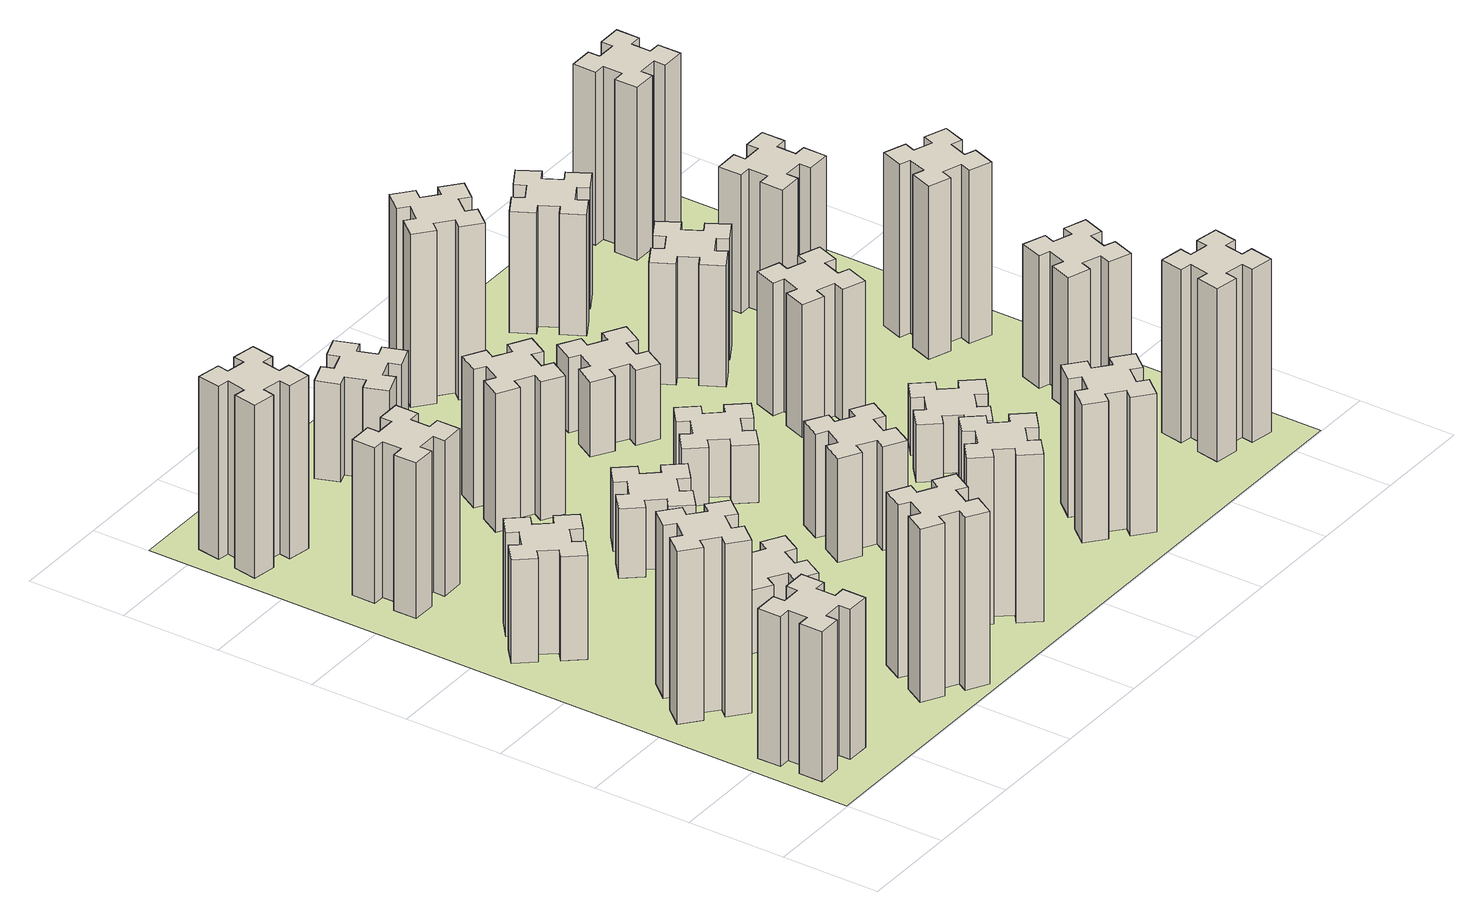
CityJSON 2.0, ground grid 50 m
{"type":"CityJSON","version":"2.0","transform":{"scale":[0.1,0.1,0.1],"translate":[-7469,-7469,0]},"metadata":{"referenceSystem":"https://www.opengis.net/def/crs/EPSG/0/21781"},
"CityObjects":{
"building1":{"type":"Building","attributes":{"class":"1000","function":"1000","usage":"1000","yearOfConstruction":2016,"roofType":"1000","measuredHeight":78,"storeysAboveGround":30,"storeysBelowGround":0},"geometry":[{"type":"Solid","lod":"1","boundaries":[[[[0,1,2,3,4,5,6,7,8,9,10,11,12,13,14,15,16,17,18,19]],[[17,16,20,21]],[[16,15,22,20]],[[15,14,23,22]],[[14,13,24,23]],[[13,12,25,24]],[[12,11,26,25]],[[11,10,27,26]],[[10,9,28,27]],[[9,8,29,28]],[[8,7,30,29]],[[7,6,31,30]],[[6,5,32,31]],[[5,4,33,32]],[[4,3,34,33]],[[3,2,35,34]],[[2,1,36,35]],[[1,0,37,36]],[[0,19,38,37]],[[19,18,39,38]],[[18,17,21,39]],[[24,25,26,27,28,29,30,31,32,33,34,35,36,37,38,39,21,20,22,23]]]]}]},
"building2":{"type":"Building","attributes":{"class":"1000","function":"1000","usage":"1000","yearOfConstruction":2016,"roofType":"1000","measuredHeight":90,"storeysAboveGround":30,"storeysBelowGround":0},"geometry":[{"type":"Solid","lod":"1","boundaries":[[[[40,41,42,43,44,45,46,47,48,49,50,51,52,53,54,55,56,57,58,59]],[[57,56,60,61]],[[56,55,62,60]],[[55,54,63,62]],[[54,53,64,63]],[[53,52,65,64]],[[52,51,66,65]],[[51,50,67,66]],[[50,49,68,67]],[[49,48,69,68]],[[48,47,70,69]],[[47,46,71,70]],[[46,45,72,71]],[[45,44,73,72]],[[44,43,74,73]],[[43,42,75,74]],[[42,41,76,75]],[[41,40,77,76]],[[40,59,78,77]],[[59,58,79,78]],[[58,57,61,79]],[[64,65,66,67,68,69,70,71,72,73,74,75,76,77,78,79,61,60,62,63]]]]}]},
"building3":{"type":"Building","attributes":{"class":"1000","function":"1000","usage":"1000","yearOfConstruction":2016,"roofType":"1000","measuredHeight":54,"storeysAboveGround":30,"storeysBelowGround":0},"geometry":[{"type":"Solid","lod":"1","boundaries":[[[[80,81,82,83,84,85,86,87,88,89,90,91,92,93,94,95,96,97,98,99]],[[97,96,100,101]],[[96,95,102,100]],[[95,94,103,102]],[[94,93,104,103]],[[93,92,105,104]],[[92,91,106,105]],[[91,90,107,106]],[[90,89,108,107]],[[89,88,109,108]],[[88,87,110,109]],[[87,86,111,110]],[[86,85,112,111]],[[85,84,113,112]],[[84,83,114,113]],[[83,82,115,114]],[[82,81,116,115]],[[81,80,117,116]],[[80,99,118,117]],[[99,98,119,118]],[[98,97,101,119]],[[104,105,106,107,108,109,110,111,112,113,114,115,116,117,118,119,101,100,102,103]]]]}]},
"building4":{"type":"Building","attributes":{"class":"1000","function":"1000","usage":"1000","yearOfConstruction":2016,"roofType":"1000","measuredHeight":81,"storeysAboveGround":30,"storeysBelowGround":0},"geometry":[{"type":"Solid","lod":"1","boundaries":[[[[120,121,122,123,124,125,126,127,128,129,130,131,132,133,134,135,136,137,138,139]],[[137,136,140,141]],[[136,135,142,140]],[[135,134,143,142]],[[134,133,144,143]],[[133,132,145,144]],[[132,131,146,145]],[[131,130,147,146]],[[130,129,148,147]],[[129,128,149,148]],[[128,127,150,149]],[[127,126,151,150]],[[126,125,152,151]],[[125,124,153,152]],[[124,123,154,153]],[[123,122,155,154]],[[122,121,156,155]],[[121,120,157,156]],[[120,139,158,157]],[[139,138,159,158]],[[138,137,141,159]],[[144,145,146,147,148,149,150,151,152,153,154,155,156,157,158,159,141,140,142,143]]]]}]},
"building5":{"type":"Building","attributes":{"class":"1000","function":"1000","usage":"1000","yearOfConstruction":2016,"roofType":"1000","measuredHeight":90,"storeysAboveGround":30,"storeysBelowGround":0},"geometry":[{"type":"Solid","lod":"1","boundaries":[[[[160,161,162,163,164,165,166,167,168,169,170,171,172,173,174,175,176,177,178,179]],[[177,176,180,181]],[[176,175,182,180]],[[175,174,183,182]],[[174,173,184,183]],[[173,172,185,184]],[[172,171,186,185]],[[171,170,187,186]],[[170,169,188,187]],[[169,168,189,188]],[[168,167,190,189]],[[167,166,191,190]],[[166,165,192,191]],[[165,164,193,192]],[[164,163,194,193]],[[163,162,195,194]],[[162,161,196,195]],[[161,160,197,196]],[[160,179,198,197]],[[179,178,199,198]],[[178,177,181,199]],[[184,185,186,187,188,189,190,191,192,193,194,195,196,197,198,199,181,180,182,183]]]]}]},
"building6":{"type":"Building","attributes":{"class":"1000","function":"1000","usage":"1000","yearOfConstruction":2016,"roofType":"1000","measuredHeight":90,"storeysAboveGround":30,"storeysBelowGround":0},"geometry":[{"type":"Solid","lod":"1","boundaries":[[[[200,201,202,203,204,205,206,207,208,209,210,211,212,213,214,215,216,217,218,219]],[[217,216,220,221]],[[216,215,222,220]],[[215,214,223,222]],[[214,213,224,223]],[[213,212,225,224]],[[212,211,226,225]],[[211,210,227,226]],[[210,209,228,227]],[[209,208,229,228]],[[208,207,230,229]],[[207,206,231,230]],[[206,205,232,231]],[[205,204,233,232]],[[204,203,234,233]],[[203,202,235,234]],[[202,201,236,235]],[[201,200,237,236]],[[200,219,238,237]],[[219,218,239,238]],[[218,217,221,239]],[[224,225,226,227,228,229,230,231,232,233,234,235,236,237,238,239,221,220,222,223]]]]}]},
"building7":{"type":"Building","attributes":{"class":"1000","function":"1000","usage":"1000","yearOfConstruction":2016,"roofType":"1000","measuredHeight":33,"storeysAboveGround":30,"storeysBelowGround":0},"geometry":[{"type":"Solid","lod":"1","boundaries":[[[[240,241,242,243,244,245,246,247,248,249,250,251,252,253,254,255,256,257,258,259]],[[257,256,260,261]],[[256,255,262,260]],[[255,254,263,262]],[[254,253,264,263]],[[253,252,265,264]],[[252,251,266,265]],[[251,250,267,266]],[[250,249,268,267]],[[249,248,269,268]],[[248,247,270,269]],[[247,246,271,270]],[[246,245,272,271]],[[245,244,273,272]],[[244,243,274,273]],[[243,242,275,274]],[[242,241,276,275]],[[241,240,277,276]],[[240,259,278,277]],[[259,258,279,278]],[[258,257,261,279]],[[264,265,266,267,268,269,270,271,272,273,274,275,276,277,278,279,261,260,262,263]]]]}]},
"building8":{"type":"Building","attributes":{"class":"1000","function":"1000","usage":"1000","yearOfConstruction":2016,"roofType":"1000","measuredHeight":36,"storeysAboveGround":30,"storeysBelowGround":0},"geometry":[{"type":"Solid","lod":"1","boundaries":[[[[280,281,282,283,284,285,286,287,288,289,290,291,292,293,294,295,296,297,298,299]],[[297,296,300,301]],[[296,295,302,300]],[[295,294,303,302]],[[294,293,304,303]],[[293,292,305,304]],[[292,291,306,305]],[[291,290,307,306]],[[290,289,308,307]],[[289,288,309,308]],[[288,287,310,309]],[[287,286,311,310]],[[286,285,312,311]],[[285,284,313,312]],[[284,283,314,313]],[[283,282,315,314]],[[282,281,316,315]],[[281,280,317,316]],[[280,299,318,317]],[[299,298,319,318]],[[298,297,301,319]],[[304,305,306,307,308,309,310,311,312,313,314,315,316,317,318,319,301,300,302,303]]]]}]},
"building9":{"type":"Building","attributes":{"class":"1000","function":"1000","usage":"1000","yearOfConstruction":2016,"roofType":"1000","measuredHeight":87,"storeysAboveGround":30,"storeysBelowGround":0},"geometry":[{"type":"Solid","lod":"1","boundaries":[[[[320,321,322,323,324,325,326,327,328,329,330,331,332,333,334,335,336,337,338,339]],[[337,336,340,341]],[[336,335,342,340]],[[335,334,343,342]],[[334,333,344,343]],[[333,332,345,344]],[[332,331,346,345]],[[331,330,347,346]],[[330,329,348,347]],[[329,328,349,348]],[[328,327,350,349]],[[327,326,351,350]],[[326,325,352,351]],[[325,324,353,352]],[[324,323,354,353]],[[323,322,355,354]],[[322,321,356,355]],[[321,320,357,356]],[[320,339,358,357]],[[339,338,359,358]],[[338,337,341,359]],[[344,345,346,347,348,349,350,351,352,353,354,355,356,357,358,359,341,340,342,343]]]]}]},
"building10":{"type":"Building","attributes":{"class":"1000","function":"1000","usage":"1000","yearOfConstruction":2016,"roofType":"1000","measuredHeight":72,"storeysAboveGround":30,"storeysBelowGround":0},"geometry":[{"type":"Solid","lod":"1","boundaries":[[[[360,361,362,363,364,365,366,367,368,369,370,371,372,373,374,375,376,377,378,379]],[[377,376,380,381]],[[376,375,382,380]],[[375,374,383,382]],[[374,373,384,383]],[[373,372,385,384]],[[372,371,386,385]],[[371,370,387,386]],[[370,369,388,387]],[[369,368,389,388]],[[368,367,390,389]],[[367,366,391,390]],[[366,365,392,391]],[[365,364,393,392]],[[364,363,394,393]],[[363,362,395,394]],[[362,361,396,395]],[[361,360,397,396]],[[360,379,398,397]],[[379,378,399,398]],[[378,377,381,399]],[[384,385,386,387,388,389,390,391,392,393,394,395,396,397,398,399,381,380,382,383]]]]}]},
"building11":{"type":"Building","attributes":{"class":"1000","function":"1000","usage":"1000","yearOfConstruction":2016,"roofType":"1000","measuredHeight":51,"storeysAboveGround":30,"storeysBelowGround":0},"geometry":[{"type":"Solid","lod":"1","boundaries":[[[[400,401,402,403,404,405,406,407,408,409,410,411,412,413,414,415,416,417,418,419]],[[417,416,420,421]],[[416,415,422,420]],[[415,414,423,422]],[[414,413,424,423]],[[413,412,425,424]],[[412,411,426,425]],[[411,410,427,426]],[[410,409,428,427]],[[409,408,429,428]],[[408,407,430,429]],[[407,406,431,430]],[[406,405,432,431]],[[405,404,433,432]],[[404,403,434,433]],[[403,402,435,434]],[[402,401,436,435]],[[401,400,437,436]],[[400,419,438,437]],[[419,418,439,438]],[[418,417,421,439]],[[424,425,426,427,428,429,430,431,432,433,434,435,436,437,438,439,421,420,422,423]]]]}]},
"building12":{"type":"Building","attributes":{"class":"1000","function":"1000","usage":"1000","yearOfConstruction":2016,"roofType":"1000","measuredHeight":54,"storeysAboveGround":30,"storeysBelowGround":0},"geometry":[{"type":"Solid","lod":"1","boundaries":[[[[440,441,442,443,444,445,446,447,448,449,450,451,452,453,454,455,456,457,458,459]],[[457,456,460,461]],[[456,455,462,460]],[[455,454,463,462]],[[454,453,464,463]],[[453,452,465,464]],[[452,451,466,465]],[[451,450,467,466]],[[450,449,468,467]],[[449,448,469,468]],[[448,447,470,469]],[[447,446,471,470]],[[446,445,472,471]],[[445,444,473,472]],[[444,443,474,473]],[[443,442,475,474]],[[442,441,476,475]],[[441,440,477,476]],[[440,459,478,477]],[[459,458,479,478]],[[458,457,461,479]],[[464,465,466,467,468,469,470,471,472,473,474,475,476,477,478,479,461,460,462,463]]]]}]},
"building13":{"type":"Building","attributes":{"class":"1000","function":"1000","usage":"1000","yearOfConstruction":2016,"roofType":"1000","measuredHeight":30,"storeysAboveGround":30,"storeysBelowGround":0},"geometry":[{"type":"Solid","lod":"1","boundaries":[[[[480,481,482,483,484,485,486,487,488,489,490,491,492,493,494,495,496,497,498,499]],[[497,496,500,501]],[[496,495,502,500]],[[495,494,503,502]],[[494,493,504,503]],[[493,492,505,504]],[[492,491,506,505]],[[491,490,507,506]],[[490,489,508,507]],[[489,488,509,508]],[[488,487,510,509]],[[487,486,511,510]],[[486,485,512,511]],[[485,484,513,512]],[[484,483,514,513]],[[483,482,515,514]],[[482,481,516,515]],[[481,480,517,516]],[[480,499,518,517]],[[499,498,519,518]],[[498,497,501,519]],[[504,505,506,507,508,509,510,511,512,513,514,515,516,517,518,519,501,500,502,503]]]]}]},
"building14":{"type":"Building","attributes":{"class":"1000","function":"1000","usage":"1000","yearOfConstruction":2016,"roofType":"1000","measuredHeight":72,"storeysAboveGround":30,"storeysBelowGround":0},"geometry":[{"type":"Solid","lod":"1","boundaries":[[[[520,521,522,523,524,525,526,527,528,529,530,531,532,533,534,535,536,537,538,539]],[[537,536,540,541]],[[536,535,542,540]],[[535,534,543,542]],[[534,533,544,543]],[[533,532,545,544]],[[532,531,546,545]],[[531,530,547,546]],[[530,529,548,547]],[[529,528,549,548]],[[528,527,550,549]],[[527,526,551,550]],[[526,525,552,551]],[[525,524,553,552]],[[524,523,554,553]],[[523,522,555,554]],[[522,521,556,555]],[[521,520,557,556]],[[520,539,558,557]],[[539,538,559,558]],[[538,537,541,559]],[[544,545,546,547,548,549,550,551,552,553,554,555,556,557,558,559,541,540,542,543]]]]}]},
"building15":{"type":"Building","attributes":{"class":"1000","function":"1000","usage":"1000","yearOfConstruction":2016,"roofType":"1000","measuredHeight":39,"storeysAboveGround":30,"storeysBelowGround":0},"geometry":[{"type":"Solid","lod":"1","boundaries":[[[[560,561,562,563,564,565,566,567,568,569,570,571,572,573,574,575,576,577,578,579]],[[577,576,580,581]],[[576,575,582,580]],[[575,574,583,582]],[[574,573,584,583]],[[573,572,585,584]],[[572,571,586,585]],[[571,570,587,586]],[[570,569,588,587]],[[569,568,589,588]],[[568,567,590,589]],[[567,566,591,590]],[[566,565,592,591]],[[565,564,593,592]],[[564,563,594,593]],[[563,562,595,594]],[[562,561,596,595]],[[561,560,597,596]],[[560,579,598,597]],[[579,578,599,598]],[[578,577,581,599]],[[584,585,586,587,588,589,590,591,592,593,594,595,596,597,598,599,581,580,582,583]]]]}]},
"building16":{"type":"Building","attributes":{"class":"1000","function":"1000","usage":"1000","yearOfConstruction":2016,"roofType":"1000","measuredHeight":90,"storeysAboveGround":30,"storeysBelowGround":0},"geometry":[{"type":"Solid","lod":"1","boundaries":[[[[600,601,602,603,604,605,606,607,608,609,610,611,612,613,614,615,616,617,618,619]],[[617,616,620,621]],[[616,615,622,620]],[[615,614,623,622]],[[614,613,624,623]],[[613,612,625,624]],[[612,611,626,625]],[[611,610,627,626]],[[610,609,628,627]],[[609,608,629,628]],[[608,607,630,629]],[[607,606,631,630]],[[606,605,632,631]],[[605,604,633,632]],[[604,603,634,633]],[[603,602,635,634]],[[602,601,636,635]],[[601,600,637,636]],[[600,619,638,637]],[[619,618,639,638]],[[618,617,621,639]],[[624,625,626,627,628,629,630,631,632,633,634,635,636,637,638,639,621,620,622,623]]]]}]},
"building17":{"type":"Building","attributes":{"class":"1000","function":"1000","usage":"1000","yearOfConstruction":2016,"roofType":"1000","measuredHeight":30,"storeysAboveGround":30,"storeysBelowGround":0},"geometry":[{"type":"Solid","lod":"1","boundaries":[[[[640,641,642,643,644,645,646,647,648,649,650,651,652,653,654,655,656,657,658,659]],[[657,656,660,661]],[[656,655,662,660]],[[655,654,663,662]],[[654,653,664,663]],[[653,652,665,664]],[[652,651,666,665]],[[651,650,667,666]],[[650,649,668,667]],[[649,648,669,668]],[[648,647,670,669]],[[647,646,671,670]],[[646,645,672,671]],[[645,644,673,672]],[[644,643,674,673]],[[643,642,675,674]],[[642,641,676,675]],[[641,640,677,676]],[[640,659,678,677]],[[659,658,679,678]],[[658,657,661,679]],[[664,665,666,667,668,669,670,671,672,673,674,675,676,677,678,679,661,660,662,663]]]]}]},
"building18":{"type":"Building","attributes":{"class":"1000","function":"1000","usage":"1000","yearOfConstruction":2016,"roofType":"1000","measuredHeight":69,"storeysAboveGround":30,"storeysBelowGround":0},"geometry":[{"type":"Solid","lod":"1","boundaries":[[[[680,681,682,683,684,685,686,687,688,689,690,691,692,693,694,695,696,697,698,699]],[[697,696,700,701]],[[696,695,702,700]],[[695,694,703,702]],[[694,693,704,703]],[[693,692,705,704]],[[692,691,706,705]],[[691,690,707,706]],[[690,689,708,707]],[[689,688,709,708]],[[688,687,710,709]],[[687,686,711,710]],[[686,685,712,711]],[[685,684,713,712]],[[684,683,714,713]],[[683,682,715,714]],[[682,681,716,715]],[[681,680,717,716]],[[680,699,718,717]],[[699,698,719,718]],[[698,697,701,719]],[[704,705,706,707,708,709,710,711,712,713,714,715,716,717,718,719,701,700,702,703]]]]}]},
"building19":{"type":"Building","attributes":{"class":"1000","function":"1000","usage":"1000","yearOfConstruction":2016,"roofType":"1000","measuredHeight":63,"storeysAboveGround":30,"storeysBelowGround":0},"geometry":[{"type":"Solid","lod":"1","boundaries":[[[[720,721,722,723,724,725,726,727,728,729,730,731,732,733,734,735,736,737,738,739]],[[737,736,740,741]],[[736,735,742,740]],[[735,734,743,742]],[[734,733,744,743]],[[733,732,745,744]],[[732,731,746,745]],[[731,730,747,746]],[[730,729,748,747]],[[729,728,749,748]],[[728,727,750,749]],[[727,726,751,750]],[[726,725,752,751]],[[725,724,753,752]],[[724,723,754,753]],[[723,722,755,754]],[[722,721,756,755]],[[721,720,757,756]],[[720,739,758,757]],[[739,738,759,758]],[[738,737,741,759]],[[744,745,746,747,748,749,750,751,752,753,754,755,756,757,758,759,741,740,742,743]]]]}]},
"building20":{"type":"Building","attributes":{"class":"1000","function":"1000","usage":"1000","yearOfConstruction":2016,"roofType":"1000","measuredHeight":90,"storeysAboveGround":30,"storeysBelowGround":0},"geometry":[{"type":"Solid","lod":"1","boundaries":[[[[760,761,762,763,764,765,766,767,768,769,770,771,772,773,774,775,776,777,778,779]],[[777,776,780,781]],[[776,775,782,780]],[[775,774,783,782]],[[774,773,784,783]],[[773,772,785,784]],[[772,771,786,785]],[[771,770,787,786]],[[770,769,788,787]],[[769,768,789,788]],[[768,767,790,789]],[[767,766,791,790]],[[766,765,792,791]],[[765,764,793,792]],[[764,763,794,793]],[[763,762,795,794]],[[762,761,796,795]],[[761,760,797,796]],[[760,779,798,797]],[[779,778,799,798]],[[778,777,781,799]],[[784,785,786,787,788,789,790,791,792,793,794,795,796,797,798,799,781,780,782,783]]]]}]},
"building21":{"type":"Building","attributes":{"class":"1000","function":"1000","usage":"1000","yearOfConstruction":2016,"roofType":"1000","measuredHeight":63,"storeysAboveGround":30,"storeysBelowGround":0},"geometry":[{"type":"Solid","lod":"1","boundaries":[[[[800,801,802,803,804,805,806,807,808,809,810,811,812,813,814,815,816,817,818,819]],[[817,816,820,821]],[[816,815,822,820]],[[815,814,823,822]],[[814,813,824,823]],[[813,812,825,824]],[[812,811,826,825]],[[811,810,827,826]],[[810,809,828,827]],[[809,808,829,828]],[[808,807,830,829]],[[807,806,831,830]],[[806,805,832,831]],[[805,804,833,832]],[[804,803,834,833]],[[803,802,835,834]],[[802,801,836,835]],[[801,800,837,836]],[[800,819,838,837]],[[819,818,839,838]],[[818,817,821,839]],[[824,825,826,827,828,829,830,831,832,833,834,835,836,837,838,839,821,820,822,823]]]]}]},
"building22":{"type":"Building","attributes":{"class":"1000","function":"1000","usage":"1000","yearOfConstruction":2016,"roofType":"1000","measuredHeight":69,"storeysAboveGround":30,"storeysBelowGround":0},"geometry":[{"type":"Solid","lod":"1","boundaries":[[[[840,841,842,843,844,845,846,847,848,849,850,851,852,853,854,855,856,857,858,859]],[[857,856,860,861]],[[856,855,862,860]],[[855,854,863,862]],[[854,853,864,863]],[[853,852,865,864]],[[852,851,866,865]],[[851,850,867,866]],[[850,849,868,867]],[[849,848,869,868]],[[848,847,870,869]],[[847,846,871,870]],[[846,845,872,871]],[[845,844,873,872]],[[844,843,874,873]],[[843,842,875,874]],[[842,841,876,875]],[[841,840,877,876]],[[840,859,878,877]],[[859,858,879,878]],[[858,857,861,879]],[[864,865,866,867,868,869,870,871,872,873,874,875,876,877,878,879,861,860,862,863]]]]}]},
"building23":{"type":"Building","attributes":{"class":"1000","function":"1000","usage":"1000","yearOfConstruction":2016,"roofType":"1000","measuredHeight":90,"storeysAboveGround":30,"storeysBelowGround":0},"geometry":[{"type":"Solid","lod":"1","boundaries":[[[[880,881,882,883,884,885,886,887,888,889,890,891,892,893,894,895,896,897,898,899]],[[897,896,900,901]],[[896,895,902,900]],[[895,894,903,902]],[[894,893,904,903]],[[893,892,905,904]],[[892,891,906,905]],[[891,890,907,906]],[[890,889,908,907]],[[889,888,909,908]],[[888,887,910,909]],[[887,886,911,910]],[[886,885,912,911]],[[885,884,913,912]],[[884,883,914,913]],[[883,882,915,914]],[[882,881,916,915]],[[881,880,917,916]],[[880,899,918,917]],[[899,898,919,918]],[[898,897,901,919]],[[904,905,906,907,908,909,910,911,912,913,914,915,916,917,918,919,901,900,902,903]]]]}]},
"building24":{"type":"Building","attributes":{"class":"1000","function":"1000","usage":"1000","yearOfConstruction":2016,"roofType":"1000","measuredHeight":72,"storeysAboveGround":30,"storeysBelowGround":0},"geometry":[{"type":"Solid","lod":"1","boundaries":[[[[920,921,922,923,924,925,926,927,928,929,930,931,932,933,934,935,936,937,938,939]],[[937,936,940,941]],[[936,935,942,940]],[[935,934,943,942]],[[934,933,944,943]],[[933,932,945,944]],[[932,931,946,945]],[[931,930,947,946]],[[930,929,948,947]],[[929,928,949,948]],[[928,927,950,949]],[[927,926,951,950]],[[926,925,952,951]],[[925,924,953,952]],[[924,923,954,953]],[[923,922,955,954]],[[922,921,956,955]],[[921,920,957,956]],[[920,939,958,957]],[[939,938,959,958]],[[938,937,941,959]],[[944,945,946,947,948,949,950,951,952,953,954,955,956,957,958,959,941,940,942,943]]]]}]},
"building25":{"type":"Building","attributes":{"class":"1000","function":"1000","usage":"1000","yearOfConstruction":2016,"roofType":"1000","measuredHeight":90,"storeysAboveGround":30,"storeysBelowGround":0},"geometry":[{"type":"Solid","lod":"1","boundaries":[[[[960,961,962,963,964,965,966,967,968,969,970,971,972,973,974,975,976,977,978,979]],[[977,976,980,981]],[[976,975,982,980]],[[975,974,983,982]],[[974,973,984,983]],[[973,972,985,984]],[[972,971,986,985]],[[971,970,987,986]],[[970,969,988,987]],[[969,968,989,988]],[[968,967,990,989]],[[967,966,991,990]],[[966,965,992,991]],[[965,964,993,992]],[[964,963,994,993]],[[963,962,995,994]],[[962,961,996,995]],[[961,960,997,996]],[[960,979,998,997]],[[979,978,999,998]],[[978,977,981,999]],[[984,985,986,987,988,989,990,991,992,993,994,995,996,997,998,999,981,980,982,983]]]]}]},
"landuse1":{"type":"LandUse","attributes":{"name":"plot1","function":"1010"},"geometry":[{"type":"MultiSurface","lod":"1","boundaries":[[[1000,1001,1002,1003]]]}]}
},
"vertices":[
[165,425,0],[165,325,0],[105,325,0],[105,205,0],[225,205,0],[225,265,0],[325,265,0],[325,205,0],[445,205,0],[445,325,0],[385,325,0],[385,425,0],[445,425,0],[445,545,0],[325,545,0],[325,485,0],[225,485,0],[225,545,0],[105,545,0],[105,425,0],[225,485,780],[225,545,780],[325,485,780],[325,545,780],[445,545,780],[445,425,780],[385,425,780],[385,325,780],[445,325,780],[445,205,780],[325,205,780],[325,265,780],[225,265,780],[225,205,780],[105,205,780],[105,325,780],[165,325,780],[165,425,780],[105,425,780],[105,545,780],
[484,1067,0],[408,1132,0],[446,1178,0],[354,1255,0],[277,1163,0],[323,1124,0],[259,1048,0],[213,1086,0],[136,994,0],[228,917,0],[266,963,0],[343,899,0],[304,853,0],[396,776,0],[473,868,0],[427,906,0],[492,983,0],[538,944,0],[615,1036,0],[523,1113,0],[492,983,900],[538,944,900],[427,906,900],[473,868,900],[396,776,900],[304,853,900],[343,899,900],[266,963,900],[228,917,900],[136,994,900],[213,1086,900],[259,1048,900],[323,1124,900],[277,1163,900],[354,1255,900],[446,1178,900],[408,1132,900],[484,1067,900],[523,1113,900],[615,1036,900],
[492,1888,0],[427,1964,0],[473,2003,0],[396,2095,0],[304,2018,0],[343,1972,0],[266,1907,0],[228,1953,0],[136,1876,0],[213,1784,0],[259,1823,0],[323,1746,0],[277,1708,0],[354,1616,0],[446,1693,0],[408,1739,0],[484,1803,0],[523,1757,0],[615,1834,0],[538,1926,0],[484,1803,540],[523,1757,540],[408,1739,540],[446,1693,540],[354,1616,540],[277,1708,540],[323,1746,540],[259,1823,540],[213,1784,540],[136,1876,540],[228,1953,540],[266,1907,540],[343,1972,540],[304,2018,540],[396,2095,540],[473,2003,540],[427,1964,540],[492,1888,540],[538,1926,540],[615,1834,540],
[485,2545,0],[485,2645,0],[545,2645,0],[545,2765,0],[425,2765,0],[425,2705,0],[325,2705,0],[325,2765,0],[205,2765,0],[205,2645,0],[265,2645,0],[265,2545,0],[205,2545,0],[205,2425,0],[325,2425,0],[325,2485,0],[425,2485,0],[425,2425,0],[545,2425,0],[545,2545,0],[425,2485,810],[425,2425,810],[325,2485,810],[325,2425,810],[205,2425,810],[205,2545,810],[265,2545,810],[265,2645,810],[205,2645,810],[205,2765,810],[325,2765,810],[325,2705,810],[425,2705,810],[425,2765,810],[545,2765,810],[545,2645,810],[485,2645,810],[485,2545,810],[545,2545,810],[545,2425,810],
[1214,346,0],[1127,396,0],[1157,448,0],[1053,508,0],[993,404,0],[1045,374,0],[995,287,0],[943,317,0],[883,213,0],[987,153,0],[1017,205,0],[1104,155,0],[1074,103,0],[1178,43,0],[1238,147,0],[1186,177,0],[1236,264,0],[1288,234,0],[1348,338,0],[1244,398,0],[1236,264,900],[1288,234,900],[1186,177,900],[1238,147,900],[1178,43,900],[1074,103,900],[1104,155,900],[1017,205,900],[987,153,900],[883,213,900],[943,317,900],[995,287,900],[1045,374,900],[993,404,900],[1053,508,900],[1157,448,900],[1127,396,900],[1214,346,900],[1244,398,900],[1348,338,900],
[207,3236,0],[305,3218,0],[295,3159,0],[413,3138,0],[434,3257,0],[375,3267,0],[392,3365,0],[451,3355,0],[472,3473,0],[354,3494,0],[344,3435,0],[245,3452,0],[256,3511,0],[137,3532,0],[117,3414,0],[176,3404,0],[158,3305,0],[99,3316,0],[78,3197,0],[197,3177,0],[158,3305,900],[99,3316,900],[176,3404,900],[117,3414,900],[137,3532,900],[256,3511,900],[245,3452,900],[344,3435,900],[354,3494,900],[472,3473,900],[451,3355,900],[392,3365,900],[375,3267,900],[434,3257,900],[413,3138,900],[295,3159,900],[305,3218,900],[207,3236,900],[197,3177,900],[78,3197,900],
[1086,1017,0],[1136,1104,0],[1188,1074,0],[1248,1178,0],[1144,1238,0],[1114,1186,0],[1027,1236,0],[1057,1288,0],[953,1348,0],[893,1244,0],[945,1214,0],[895,1127,0],[843,1157,0],[783,1053,0],[887,993,0],[917,1045,0],[1004,995,0],[974,943,0],[1078,883,0],[1138,987,0],[1004,995,330],[974,943,330],[917,1045,330],[887,993,330],[783,1053,330],[843,1157,330],[895,1127,330],[945,1214,330],[893,1244,330],[953,1348,330],[1057,1288,330],[1027,1236,330],[1114,1186,330],[1144,1238,330],[1248,1178,330],[1188,1074,330],[1136,1104,330],[1086,1017,330],[1138,987,330],[1078,883,330],
[1183,1972,0],[1106,1907,0],[1068,1953,0],[976,1876,0],[1053,1784,0],[1099,1823,0],[1163,1746,0],[1117,1708,0],[1194,1616,0],[1286,1693,0],[1248,1739,0],[1324,1803,0],[1363,1757,0],[1455,1834,0],[1378,1926,0],[1332,1888,0],[1267,1964,0],[1313,2003,0],[1236,2095,0],[1144,2018,0],[1267,1964,360],[1313,2003,360],[1332,1888,360],[1378,1926,360],[1455,1834,360],[1363,1757,360],[1324,1803,360],[1248,1739,360],[1286,1693,360],[1194,1616,360],[1117,1708,360],[1163,1746,360],[1099,1823,360],[1053,1784,360],[976,1876,360],[1068,1953,360],[1106,1907,360],[1183,1972,360],[1144,2018,360],[1236,2095,360],
[1639,343,0],[1703,266,0],[1657,228,0],[1734,136,0],[1826,213,0],[1788,259,0],[1864,323,0],[1903,277,0],[1995,354,0],[1918,446,0],[1872,408,0],[1807,484,0],[1853,523,0],[1776,615,0],[1684,538,0],[1723,492,0],[1646,427,0],[1608,473,0],[1516,396,0],[1593,304,0],[1646,427,870],[1608,473,870],[1723,492,870],[1684,538,870],[1776,615,870],[1853,523,870],[1807,484,870],[1872,408,870],[1918,446,870],[1995,354,870],[1903,277,870],[1864,323,870],[1788,259,870],[1826,213,870],[1734,136,870],[1657,228,870],[1703,266,870],[1639,343,870],[1593,304,870],[1516,396,870],
[1314,2666,0],[1227,2716,0],[1257,2768,0],[1153,2828,0],[1093,2724,0],[1145,2694,0],[1095,2607,0],[1043,2637,0],[983,2533,0],[1087,2473,0],[1117,2525,0],[1204,2475,0],[1174,2423,0],[1278,2363,0],[1338,2467,0],[1286,2497,0],[1336,2584,0],[1388,2554,0],[1448,2658,0],[1344,2718,0],[1336,2584,720],[1388,2554,720],[1286,2497,720],[1338,2467,720],[1278,2363,720],[1174,2423,720],[1204,2475,720],[1117,2525,720],[1087,2473,720],[983,2533,720],[1043,2637,720],[1095,2607,720],[1145,2694,720],[1093,2724,720],[1153,2828,720],[1257,2768,720],[1227,2716,720],[1314,2666,720],[1344,2718,720],[1448,2658,720],
[1125,3456,0],[1031,3422,0],[1010,3478,0],[897,3437,0],[939,3324,0],[995,3345,0],[1029,3251,0],[973,3230,0],[1014,3117,0],[1127,3159,0],[1106,3215,0],[1200,3249,0],[1220,3193,0],[1333,3234,0],[1292,3347,0],[1236,3326,0],[1202,3420,0],[1258,3440,0],[1217,3553,0],[1104,3512,0],[1202,3420,510],[1258,3440,510],[1236,3326,510],[1292,3347,510],[1333,3234,510],[1220,3193,510],[1200,3249,510],[1106,3215,510],[1127,3159,510],[1014,3117,510],[973,3230,510],[1029,3251,510],[995,3345,510],[939,3324,510],[897,3437,510],[1010,3478,510],[1031,3422,510],[1125,3456,510],[1104,3512,510],[1217,3553,510],
[1954,1286,0],[1867,1336,0],[1897,1388,0],[1793,1448,0],[1733,1344,0],[1785,1314,0],[1735,1227,0],[1683,1257,0],[1623,1153,0],[1727,1093,0],[1757,1145,0],[1844,1095,0],[1814,1043,0],[1918,983,0],[1978,1087,0],[1926,1117,0],[1976,1204,0],[2028,1174,0],[2088,1278,0],[1984,1338,0],[1976,1204,540],[2028,1174,540],[1926,1117,540],[1978,1087,540],[1918,983,540],[1814,1043,540],[1844,1095,540],[1757,1145,540],[1727,1093,540],[1623,1153,540],[1683,1257,540],[1735,1227,540],[1785,1314,540],[1733,1344,540],[1793,1448,540],[1897,1388,540],[1867,1336,540],[1954,1286,540],[1984,1338,540],[2088,1278,540],
[1972,1988,0],[1907,2064,0],[1953,2103,0],[1876,2195,0],[1784,2118,0],[1823,2072,0],[1746,2007,0],[1708,2053,0],[1616,1976,0],[1693,1884,0],[1739,1923,0],[1803,1846,0],[1757,1808,0],[1834,1716,0],[1926,1793,0],[1888,1839,0],[1964,1903,0],[2003,1857,0],[2095,1934,0],[2018,2026,0],[1964,1903,300],[2003,1857,300],[1888,1839,300],[1926,1793,300],[1834,1716,300],[1757,1808,300],[1803,1846,300],[1739,1923,300],[1693,1884,300],[1616,1976,300],[1708,2053,300],[1746,2007,300],[1823,2072,300],[1784,2118,300],[1876,2195,300],[1953,2103,300],[1907,2064,300],[1972,1988,300],[2018,2026,300],[2095,1934,300],
[2486,323,0],[2563,259,0],[2524,213,0],[2616,136,0],[2693,228,0],[2647,266,0],[2712,343,0],[2758,304,0],[2835,396,0],[2743,473,0],[2704,427,0],[2628,492,0],[2666,538,0],[2574,615,0],[2497,523,0],[2543,484,0],[2479,408,0],[2433,446,0],[2356,354,0],[2448,277,0],[2479,408,720],[2433,446,720],[2543,484,720],[2497,523,720],[2574,615,720],[2666,538,720],[2628,492,720],[2704,427,720],[2743,473,720],[2835,396,720],[2758,304,720],[2712,343,720],[2647,266,720],[2693,228,720],[2616,136,720],[2524,213,720],[2563,259,720],[2486,323,720],[2448,277,720],[2356,354,720],
[2026,2497,0],[2076,2584,0],[2128,2554,0],[2188,2658,0],[2084,2718,0],[2054,2666,0],[1967,2716,0],[1997,2768,0],[1893,2828,0],[1833,2724,0],[1885,2694,0],[1835,2607,0],[1783,2637,0],[1723,2533,0],[1827,2473,0],[1857,2525,0],[1944,2475,0],[1914,2423,0],[2018,2363,0],[2078,2467,0],[1944,2475,390],[1914,2423,390],[1857,2525,390],[1827,2473,390],[1723,2533,390],[1783,2637,390],[1835,2607,390],[1885,2694,390],[1833,2724,390],[1893,2828,390],[1997,2768,390],[1967,2716,390],[2054,2666,390],[2084,2718,390],[2188,2658,390],[2128,2554,390],[2076,2584,390],[2026,2497,390],[2078,2467,390],[2018,2363,390],
[1746,3383,0],[1823,3319,0],[1784,3273,0],[1876,3196,0],[1953,3288,0],[1907,3326,0],[1972,3403,0],[2018,3364,0],[2095,3456,0],[2003,3533,0],[1964,3487,0],[1888,3552,0],[1926,3598,0],[1834,3675,0],[1757,3583,0],[1803,3544,0],[1739,3468,0],[1693,3506,0],[1616,3414,0],[1708,3337,0],[1739,3468,900],[1693,3506,900],[1803,3544,900],[1757,3583,900],[1834,3675,900],[1926,3598,900],[1888,3552,900],[1964,3487,900],[2003,3533,900],[2095,3456,900],[2018,3364,900],[1972,3403,900],[1907,3326,900],[1953,3288,900],[1876,3196,900],[1784,3273,900],[1823,3319,900],[1746,3383,900],[1708,3337,900],[1616,3414,900],
[2628,1099,0],[2704,1163,0],[2743,1117,0],[2835,1194,0],[2758,1286,0],[2712,1248,0],[2647,1324,0],[2693,1363,0],[2616,1455,0],[2524,1378,0],[2563,1332,0],[2486,1267,0],[2448,1313,0],[2356,1236,0],[2433,1144,0],[2479,1183,0],[2543,1106,0],[2497,1068,0],[2574,976,0],[2666,1053,0],[2543,1106,300],[2497,1068,300],[2479,1183,300],[2433,1144,300],[2356,1236,300],[2448,1313,300],[2486,1267,300],[2563,1332,300],[2524,1378,300],[2616,1455,300],[2693,1363,300],[2647,1324,300],[2712,1248,300],[2758,1286,300],[2835,1194,300],[2743,1117,300],[2704,1163,300],[2628,1099,300],[2666,1053,300],[2574,976,300],
[2682,1871,0],[2716,1965,0],[2772,1944,0],[2813,2057,0],[2700,2098,0],[2680,2042,0],[2586,2076,0],[2607,2132,0],[2494,2173,0],[2453,2060,0],[2509,2040,0],[2475,1946,0],[2419,1967,0],[2377,1854,0],[2490,1813,0],[2511,1869,0],[2605,1835,0],[2584,1779,0],[2697,1737,0],[2738,1850,0],[2605,1835,690],[2584,1779,690],[2511,1869,690],[2490,1813,690],[2377,1854,690],[2419,1967,690],[2475,1946,690],[2509,2040,690],[2453,2060,690],[2494,2173,690],[2607,2132,690],[2586,2076,690],[2680,2042,690],[2700,2098,690],[2813,2057,690],[2772,1944,690],[2716,1965,690],[2682,1871,690],[2738,1850,690],[2697,1737,690],
[2475,2584,0],[2525,2497,0],[2473,2467,0],[2533,2363,0],[2637,2423,0],[2607,2475,0],[2694,2525,0],[2724,2473,0],[2828,2533,0],[2768,2637,0],[2716,2607,0],[2666,2694,0],[2718,2724,0],[2658,2828,0],[2554,2768,0],[2584,2716,0],[2497,2666,0],[2467,2718,0],[2363,2658,0],[2423,2554,0],[2497,2666,630],[2467,2718,630],[2584,2716,630],[2554,2768,630],[2658,2828,630],[2718,2724,630],[2666,2694,630],[2716,2607,630],[2768,2637,630],[2828,2533,630],[2724,2473,630],[2694,2525,630],[2607,2475,630],[2637,2423,630],[2533,2363,630],[2473,2467,630],[2525,2497,630],[2475,2584,630],[2423,2554,630],[2363,2658,630],
[3504,475,0],[3405,492,0],[3416,551,0],[3297,572,0],[3277,454,0],[3336,444,0],[3318,345,0],[3259,356,0],[3238,237,0],[3357,217,0],[3367,276,0],[3465,258,0],[3455,199,0],[3573,178,0],[3594,297,0],[3535,307,0],[3552,405,0],[3611,395,0],[3632,513,0],[3514,534,0],[3552,405,900],[3611,395,900],[3535,307,900],[3594,297,900],[3573,178,900],[3455,199,900],[3465,258,900],[3367,276,900],[3357,217,900],[3238,237,900],[3259,356,900],[3318,345,900],[3336,444,900],[3277,454,900],[3297,572,900],[3416,551,900],[3405,492,900],[3504,475,900],[3514,534,900],[3632,513,900],
[2716,3347,0],[2666,3434,0],[2718,3464,0],[2658,3568,0],[2554,3508,0],[2584,3456,0],[2497,3406,0],[2467,3458,0],[2363,3398,0],[2423,3294,0],[2475,3324,0],[2525,3237,0],[2473,3207,0],[2533,3103,0],[2637,3163,0],[2607,3215,0],[2694,3265,0],[2724,3213,0],[2828,3273,0],[2768,3377,0],[2694,3265,630],[2724,3213,630],[2607,3215,630],[2637,3163,630],[2533,3103,630],[2473,3207,630],[2525,3237,630],[2475,3324,630],[2423,3294,630],[2363,3398,630],[2467,3458,630],[2497,3406,630],[2584,3456,630],[2554,3508,630],[2658,3568,630],[2718,3464,630],[2666,3434,630],[2716,3347,630],[2768,3377,630],[2828,3273,630],
[3351,1029,0],[3445,995,0],[3424,939,0],[3537,897,0],[3578,1010,0],[3522,1031,0],[3556,1125,0],[3612,1104,0],[3653,1217,0],[3540,1258,0],[3520,1202,0],[3426,1236,0],[3447,1292,0],[3334,1333,0],[3293,1220,0],[3349,1200,0],[3315,1106,0],[3259,1127,0],[3217,1014,0],[3330,973,0],[3315,1106,690],[3259,1127,690],[3349,1200,690],[3293,1220,690],[3334,1333,690],[3447,1292,690],[3426,1236,690],[3520,1202,690],[3540,1258,690],[3653,1217,690],[3612,1104,690],[3556,1125,690],[3522,1031,690],[3578,1010,690],[3537,897,690],[3424,939,690],[3445,995,690],[3351,1029,690],[3330,973,690],[3217,1014,690],
[3520,1942,0],[3426,1976,0],[3447,2032,0],[3334,2073,0],[3293,1960,0],[3349,1940,0],[3315,1846,0],[3259,1867,0],[3217,1754,0],[3330,1713,0],[3351,1769,0],[3445,1735,0],[3424,1679,0],[3537,1637,0],[3578,1750,0],[3522,1771,0],[3556,1865,0],[3612,1844,0],[3653,1957,0],[3540,1998,0],[3556,1865,900],[3612,1844,900],[3522,1771,900],[3578,1750,900],[3537,1637,900],[3424,1679,900],[3445,1735,900],[3351,1769,900],[3330,1713,900],[3217,1754,900],[3259,1867,900],[3315,1846,900],[3349,1940,900],[3293,1960,900],[3334,2073,900],[3447,2032,900],[3426,1976,900],[3520,1942,900],[3540,1998,900],[3653,1957,900],
[3285,2705,0],[3185,2705,0],[3185,2765,0],[3065,2765,0],[3065,2645,0],[3125,2645,0],[3125,2545,0],[3065,2545,0],[3065,2425,0],[3185,2425,0],[3185,2485,0],[3285,2485,0],[3285,2425,0],[3405,2425,0],[3405,2545,0],[3345,2545,0],[3345,2645,0],[3405,2645,0],[3405,2765,0],[3285,2765,0],[3345,2645,720],[3405,2645,720],[3345,2545,720],[3405,2545,720],[3405,2425,720],[3285,2425,720],[3285,2485,720],[3185,2485,720],[3185,2425,720],[3065,2425,720],[3065,2545,720],[3125,2545,720],[3125,2645,720],[3065,2645,720],[3065,2765,720],[3185,2765,720],[3185,2705,720],[3285,2705,720],[3285,2765,720],[3405,2765,720],
[3285,3325,0],[3385,3325,0],[3385,3265,0],[3505,3265,0],[3505,3385,0],[3445,3385,0],[3445,3485,0],[3505,3485,0],[3505,3605,0],[3385,3605,0],[3385,3545,0],[3285,3545,0],[3285,3605,0],[3165,3605,0],[3165,3485,0],[3225,3485,0],[3225,3385,0],[3165,3385,0],[3165,3265,0],[3285,3265,0],[3225,3385,900],[3165,3385,900],[3225,3485,900],[3165,3485,900],[3165,3605,900],[3285,3605,900],[3285,3545,900],[3385,3545,900],[3385,3605,900],[3505,3605,900],[3505,3485,900],[3445,3485,900],[3445,3385,900],[3505,3385,900],[3505,3265,900],[3385,3265,900],[3385,3325,900],[3285,3325,900],[3285,3265,900],[3165,3265,900],
[5,3705,0],[3705,3705,0],[3705,5,0],[5,5,0]
]}
